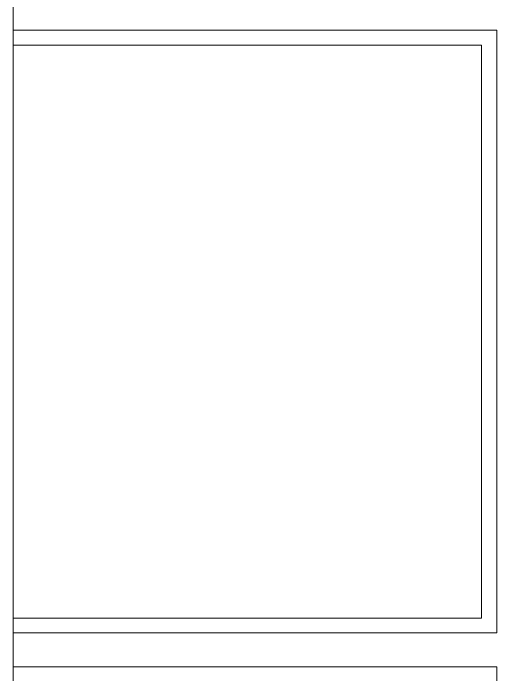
# Model space of a CAD drawing. Header units: inches. Extents: x -10117506 to -5032697, y -6529230 to -3254494.
# Drawn here: x -5047122.74 to -5047114.78, y -3261815.74 to -3261804.85 of the extents above; entities that cross this region are included whole.
import ezdxf

# ---------------------------------------------------------------- set-up
doc = ezdxf.new("R2010")
doc.units = ezdxf.units.IN
doc.header["$LTSCALE"] = 2
doc.header["$MEASUREMENT"] = 0
doc.layers.add('window', color=4, linetype='CONTINUOUS', lineweight=13)

msp = doc.modelspace()

# ---------------------------------------------------------------- linework, layer by layer
at = {"layer": 'window'}
for p, q in [((-5047122.737, -3261844.453), (-5047122.737, -3261773.942)), ((-5047122.737, -3261805.128), (-5047114.781, -3261805.128)), ((-5047114.781, -3261805.128), (-5047114.781, -3261815.046)), ((-5047122.737, -3261805.373), (-5047115.033, -3261805.373)), ((-5047115.033, -3261805.373), (-5047115.033, -3261814.802)), ((-5047122.737, -3261814.802), (-5047115.033, -3261814.802)), ((-5047114.781, -3261815.046), (-5047122.737, -3261815.046)), ((-5047122.737, -3261815.605), (-5047114.781, -3261815.605)), ((-5047114.781, -3261815.605), (-5047114.781, -3261825.523))]:
    msp.add_line(p, q, dxfattribs=at)

doc.saveas('drawing.dxf')
